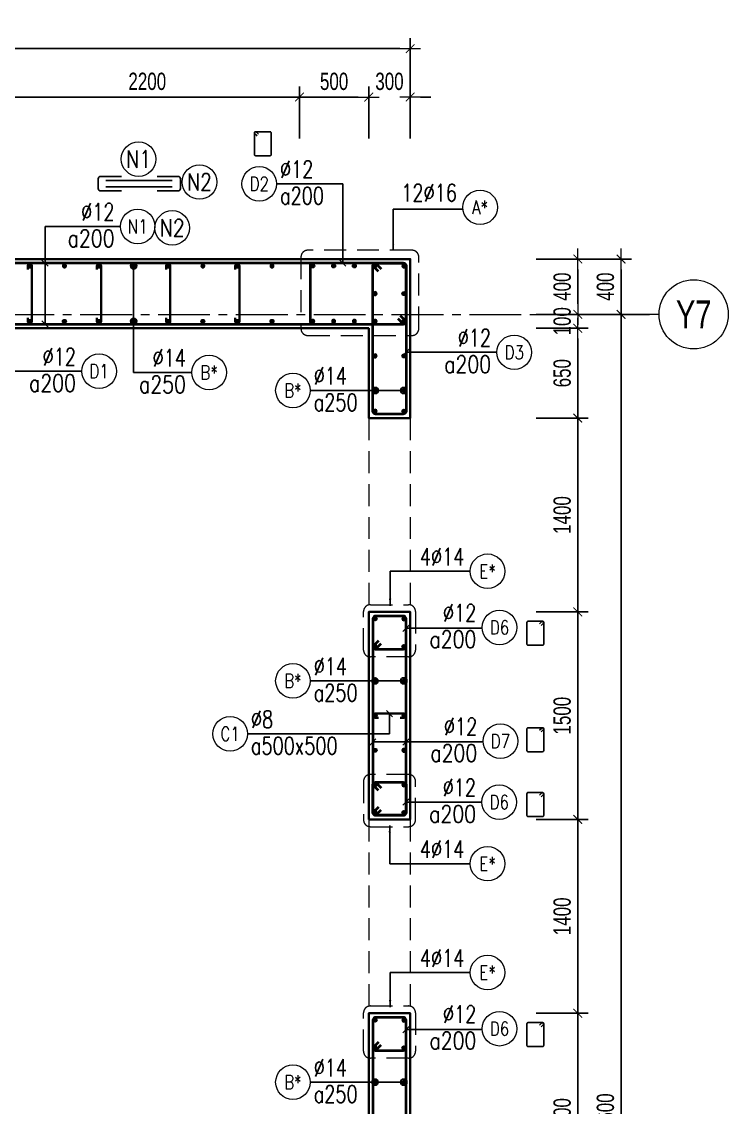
# Model space of a CAD drawing. Header units: millimetres. Extents: x 988833 to 1318015, y -9365 to 47591.
# Drawn here: x 1256166 to 1261272, y 38603 to 46448 of the extents above; entities that cross this region are included whole.
import ezdxf
from ezdxf.enums import TextEntityAlignment as Align

# ---------------------------------------------------------------- set-up
doc = ezdxf.new("R2010")
doc.units = ezdxf.units.MM
doc.header["$MEASUREMENT"] = 0
for name, pattern in [('HIDDEN', [9.525, 6.35, -3.175]), ('HIDDEN2', [4.7625, 3.175, -1.5875]), ('OF_Grid_1$0$CENTER2', [1.125, 0.75, -0.125, 0.125, -0.125])]:
    doc.linetypes.add(name, pattern=pattern)
doc.layers.get('0').update_dxf_attribs({"lineweight": 20})
doc.layers.get('Defpoints').update_dxf_attribs({"color": 151, "lineweight": 9})
doc.layers.add('Hidden', color=9, linetype='HIDDEN')
doc.layers.add('Ligature', color=1, linetype='Continuous')
for name, color, linetype, lineweight in [('KC-LEADER', 153, 'Continuous', 18), ('KC-THEP', 6, 'Continuous', 40), ('NDC_S_BEAM', 3, 'HIDDEN2', 20), ('NDC_S_DIM', 1, 'Continuous', 15), ('NDC_S_HIDDEN', 8, 'HIDDEN2', 13), ('NDC_S_LEADER', 1, 'Continuous', 15), ('NDC_S_REBAR', 4, 'Continuous', 35), ('NDC_S_STIRRUP', 4, 'Continuous', 40), ('NDC_S_VN TEXT', 7, 'Continuous', 20), ('NDC_S_WALL', 6, 'Continuous', 35), ('OF_Grid_1$0$NDC_S_AXIS', 5, 'OF_Grid_1$0$CENTER2', 13), ('OF_Grid_1$0$NDC_S_SYMBOL', 1, 'Continuous', 15), ('OF_Grid_1$0$NDC_S_TEXT SYMBOL', 7, 'Continuous', 20)]:
    doc.layers.add(name, color=color, linetype=linetype, lineweight=lineweight)
doc.styles.add('NDC_ARIAL', font='arial.ttf', dxfattribs={"width": 0.85})
doc.styles.add('NDC_DIM', font='', dxfattribs={"width": 0.75})
doc.styles.add('NDC_EN TXT', font='romans.shx', dxfattribs={"width": 0.8})
doc.styles.add('OF_Grid_1$0$NDC_ANNO', font='', dxfattribs={"width": 0.8})
doc.styles.get('NDC_DIM').set_extended_font_data('Dotum')
doc.styles.get('OF_Grid_1$0$NDC_ANNO').set_extended_font_data('Dotum')
doc.dimstyles.new('NDC_1-50', dxfattribs={"dimscale": 50, "dimtxt": 2.5, "dimasz": 1, "dimexe": 1.5, "dimexo": 0, "dimgap": 0.8, "dimtad": 1, "dimdec": 0, "dimdsep": 46, "dimtxsty": 'NDC_ARIAL', "dimblk": 'DIMMARK', "dimcen": 49999.938995, "dimdle": 1.5, "dimclrd": 1, "dimclre": 1, "dimclrt": 3, "dimadec": 0, "dimazin": 0, "dimtfac": 1, "dimtdec": 0, "dimtix": 1, "dimtmove": 2, "dimatfit": 3, "dimfxl": 1, "dimarcsym": 0})
doc.dimstyles.new('NDC_dim_30', dxfattribs={"dimscale": 30, "dimtxt": 2.5, "dimasz": 1.5, "dimexe": 1.5, "dimexo": 2.5, "dimgap": 1, "dimtad": 1, "dimdec": 0, "dimzin": 0, "dimdsep": 46, "dimtxsty": 'NDC_DIM', "dimblk": 'DIMMARK', "dimcen": 0.09, "dimdle": 1.2, "dimclrd": 1, "dimclre": 1, "dimclrt": 3, "dimadec": 0, "dimazin": 0, "dimtfac": 1, "dimtdec": 0, "dimtix": 1, "dimtofl": 0, "dimtmove": 0, "dimatfit": 3, "dimfxl": 6, "dimfxlon": 1, "dimtolj": 1, "dimtzin": 0, "dimarcsym": 0})
doc.dimstyles.new('NDC_dim_50', dxfattribs={"dimscale": 50, "dimtxt": 2.5, "dimasz": 1.5, "dimexe": 1.5, "dimexo": 2.5, "dimgap": 1, "dimtad": 1, "dimdec": 0, "dimzin": 0, "dimdsep": 46, "dimtxsty": 'NDC_DIM', "dimblk": 'DIMMARK', "dimcen": 0.09, "dimdle": 1.2, "dimclrd": 1, "dimclre": 1, "dimclrt": 3, "dimadec": 0, "dimazin": 0, "dimtfac": 1, "dimtdec": 0, "dimtix": 1, "dimtofl": 0, "dimtmove": 0, "dimatfit": 3, "dimfxl": 6, "dimfxlon": 1, "dimtolj": 1, "dimtzin": 0, "dimarcsym": 0})

# ---------------------------------------------------------------- blocks, each defined once
blk = doc.blocks.new('DIMMARK')
at = {"layer": 'NDC_S_DIM', "color": 1}
blk.add_line((-1.5, 0), (1, 0), dxfattribs=at)
at = {"layer": 'NDC_S_DIM', "color": 2, "const_width": 0.1}
blk.add_lwpolyline([(-0.42, -0.42), (0.42, 0.42)], dxfattribs=at)
blk = doc.blocks.new('*D1111')
at = {"layer": 'Defpoints', "color": 0, "ltscale": 200, "transparency": 16777216}
for p in [(1258973.6, 46253.2), (1242473.6, 44111.5), (1258973.6, 43481.8)]:
    blk.add_point(p, dxfattribs=at)
at = {"layer": 'NDC_S_DIM', "color": 1, "lineweight": -2, "ltscale": 200, "transparency": 16777216}
for p, q in [((1242473.6, 45953.2), (1242473.6, 46328.2)), ((1258973.6, 45953.2), (1258973.6, 46328.2)), ((1242548.6, 46253.2), (1258898.6, 46253.2))]:
    blk.add_line(p, q, dxfattribs=at)
at = {"layer": 'NDC_S_DIM', "color": 1, "lineweight": -2, "ltscale": 200, "transparency": 16777216, "xscale": 75, "yscale": 75, "zscale": 75, "rotation": 180}
blk.add_blockref('DIMMARK', (1242473.6, 46253.2), dxfattribs=at)
at = {"layer": 'NDC_S_DIM', "color": 1, "lineweight": -2, "ltscale": 200, "transparency": 16777216, "xscale": 75, "yscale": 75, "zscale": 75}
blk.add_blockref('DIMMARK', (1258973.6, 46253.2), dxfattribs=at)
at = {"layer": 'NDC_S_DIM', "color": 3, "ltscale": 200, "transparency": 16777216, "insert": (1250723.6, 46365.8), "char_height": 125, "attachment_point": 5, "style": 'NDC_DIM'}
blk.add_mtext('\\A1;16500', dxfattribs=at)
blk = doc.blocks.new('THEP')
at = {"layer": 'KC-LEADER', "color": 6}
blk.add_circle((0, 0), 14, dxfattribs=at)
at = {"layer": 'KC-THEP'}
for p, q in [((-14, 0), (14, 0)), ((9.9, 9.9), (-9.9, -9.9)), ((-9.9, 9.9), (9.9, -9.9)), ((0, 14), (0, -14))]:
    blk.add_line(p, q, dxfattribs=at)
blk = doc.blocks.new('*U10')
blk.add_circle((2.5, 0), 2.5)
at = {"layer": 'NDC_S_VN TEXT', "color": 3, "style": 'NDC_EN TXT'}
for tag, width, p in [('DK2', 0.75, (-0.85, 0.85)), ('KC2', 0.8, (-0.85, -2.97))]:
    blk.add_attdef(tag, text='', height=2.5, dxfattribs=dict(at, width=width)).set_placement(p, align=Align.RIGHT)
at = {"layer": 'NDC_S_VN TEXT', "color": 7, "style": 'NDC_EN TXT', "width": 0.8}
blk.add_attdef('SH3', text='', height=2, dxfattribs=at).set_placement((2.5, 0), align=Align.MIDDLE)
blk = doc.blocks.new('*U11')
blk.add_circle((-2.5, 0), 2.5)
at = {"layer": 'NDC_S_VN TEXT', "color": 3, "style": 'NDC_EN TXT', "width": 0.75}
for tag, p in [('DK1', (0.5, 0.85)), ('KC1', (0.5, -2.97))]:
    blk.add_attdef(tag, p, '', height=2.5, dxfattribs=at)
at = {"layer": 'NDC_S_VN TEXT', "color": 7, "style": 'NDC_EN TXT', "width": 0.8}
blk.add_attdef('SH2', text='', height=2, dxfattribs=at).set_placement((-2.5, 0), align=Align.MIDDLE)
blk = doc.blocks.new('A$C7BC65A55')
at = {"layer": 'Ligature'}
for p, q in [((-15.2, 372, 0), (-15.2, 38.5, 0)), ((15.2, 372, 0), (15.2, 38.5, 0))]:
    blk.add_line(p, q, dxfattribs=at)
for points in [[(-36.2, 296.5), (-36.2, 400.9, -0.414214), (-24, 413.1), (24, 413.1, -0.414214), (36.2, 400.9), (36.2, 296.5)], [(-36.2, 116.5), (-36.2, 12.2, 0.414214), (-24, 0), (24, 0, 0.414214), (36.2, 12.2), (36.2, 116.5)]]:
    blk.add_lwpolyline(points, format="xyb", dxfattribs=at)
blk = doc.blocks.new('*D1064')
at = {"layer": 'Defpoints', "color": 0, "transparency": 16777216}
for p in [(1258173.3, 45903.5), (1258173.3, 44295.2), (1255973.6, 44243.5)]:
    blk.add_point(p, dxfattribs=at)
at = {"layer": 'NDC_S_DIM', "color": 1, "lineweight": -2, "transparency": 16777216}
for p, q in [((1255973.6, 45603.5), (1255973.6, 45978.5)), ((1258173.3, 45603.5), (1258173.3, 45978.5)), ((1256048.6, 45903.5), (1258098.3, 45903.5))]:
    blk.add_line(p, q, dxfattribs=at)
at = {"layer": 'NDC_S_DIM', "color": 1, "lineweight": -2, "transparency": 16777216, "xscale": 75, "yscale": 75, "zscale": 75, "rotation": 180}
blk.add_blockref('DIMMARK', (1255973.6, 45903.5), dxfattribs=at)
at = {"layer": 'NDC_S_DIM', "color": 1, "lineweight": -2, "transparency": 16777216, "xscale": 75, "yscale": 75, "zscale": 75}
blk.add_blockref('DIMMARK', (1258173.3, 45903.5), dxfattribs=at)
at = {"layer": 'NDC_S_DIM', "color": 3, "transparency": 16777216, "insert": (1257073.5, 46016.1), "char_height": 125, "attachment_point": 5, "style": 'NDC_DIM'}
blk.add_mtext('\\A1;2200', dxfattribs=at)
blk = doc.blocks.new('*D1065')
at = {"layer": 'Defpoints', "color": 0, "transparency": 16777216}
for p in [(1258673.6, 45903.5), (1258173.3, 44295.2), (1258673.6, 44243.5)]:
    blk.add_point(p, dxfattribs=at)
at = {"layer": 'NDC_S_DIM', "color": 1, "lineweight": -2, "transparency": 16777216}
for p, q in [((1258173.3, 45603.5), (1258173.3, 45978.5)), ((1258673.6, 45603.5), (1258673.6, 45978.5)), ((1258248.3, 45903.5), (1258598.6, 45903.5))]:
    blk.add_line(p, q, dxfattribs=at)
at = {"layer": 'NDC_S_DIM', "color": 1, "lineweight": -2, "transparency": 16777216, "xscale": 75, "yscale": 75, "zscale": 75, "rotation": 180}
blk.add_blockref('DIMMARK', (1258173.3, 45903.5), dxfattribs=at)
at = {"layer": 'NDC_S_DIM', "color": 1, "lineweight": -2, "transparency": 16777216, "xscale": 75, "yscale": 75, "zscale": 75}
blk.add_blockref('DIMMARK', (1258673.6, 45903.5), dxfattribs=at)
at = {"layer": 'NDC_S_DIM', "color": 3, "transparency": 16777216, "insert": (1258423.5, 46016.1), "char_height": 125, "attachment_point": 5, "style": 'NDC_DIM'}
blk.add_mtext('\\A1;500', dxfattribs=at)
blk = doc.blocks.new('*D1066')
at = {"layer": 'Defpoints', "color": 0, "transparency": 16777216}
for p in [(1258973.6, 45903.5), (1258973.6, 44743.5), (1258673.6, 44243.5)]:
    blk.add_point(p, dxfattribs=at)
at = {"layer": 'NDC_S_DIM', "color": 1, "lineweight": -2, "transparency": 16777216}
for p, q in [((1258673.6, 45603.5), (1258673.6, 45978.5)), ((1258973.6, 45603.5), (1258973.6, 45978.5)), ((1258598.6, 45903.5), (1258523.6, 45903.5)), ((1259048.6, 45903.5), (1259123.6, 45903.5))]:
    blk.add_line(p, q, dxfattribs=at)
at = {"layer": 'NDC_S_DIM', "color": 1, "lineweight": -2, "transparency": 16777216, "xscale": 75, "yscale": 75, "zscale": 75}
blk.add_blockref('DIMMARK', (1258673.6, 45903.5), dxfattribs=at)
at = {"layer": 'NDC_S_DIM', "color": 1, "lineweight": -2, "transparency": 16777216, "xscale": 75, "yscale": 75, "zscale": 75, "rotation": 180}
blk.add_blockref('DIMMARK', (1258973.6, 45903.5), dxfattribs=at)
at = {"layer": 'NDC_S_DIM', "color": 3, "transparency": 16777216, "insert": (1258823.6, 46016.1), "char_height": 125, "attachment_point": 5, "style": 'NDC_DIM'}
blk.add_mtext('\\A1;300', dxfattribs=at)
blk = doc.blocks.new('*U9')
blk.add_circle((2.5, 0), 2.5)
at = {"layer": 'NDC_S_VN TEXT', "color": 3, "style": 'NDC_EN TXT', "width": 0.75}
blk.add_attdef('DK2', text='', height=2.5, dxfattribs=at).set_placement((-0.85, 0.85), align=Align.RIGHT)
at = {"layer": 'NDC_S_VN TEXT', "color": 7, "style": 'NDC_EN TXT', "width": 0.8}
blk.add_attdef('SH3', text='', height=2, dxfattribs=at).set_placement((2.5, 0), align=Align.MIDDLE)
blk = doc.blocks.new('*D1037')
at = {"layer": 'Defpoints', "color": 0, "ltscale": 200, "transparency": 16777216}
for p in [(1258973.6, 44732.9), (1260184.4, 44732.9), (1258973.6, 44332.9)]:
    blk.add_point(p, dxfattribs=at)
at = {"layer": 'NDC_S_DIM', "color": 1, "lineweight": -2, "ltscale": 200, "transparency": 16777216}
for p, q in [((1259884.4, 44732.9), (1260259.4, 44732.9)), ((1260184.4, 44407.9), (1260184.4, 44657.9)), ((1259884.4, 44332.9), (1260259.4, 44332.9))]:
    blk.add_line(p, q, dxfattribs=at)
at = {"layer": 'NDC_S_DIM', "color": 1, "lineweight": -2, "ltscale": 200, "transparency": 16777216, "xscale": 75, "yscale": 75, "zscale": 75}
for p, rotation in [((1260184.4, 44732.9), 90), ((1260184.4, 44332.9), 270)]:
    blk.add_blockref('DIMMARK', p, dxfattribs=dict(at, rotation=rotation))
at = {"layer": 'NDC_S_DIM', "color": 3, "ltscale": 200, "transparency": 16777216, "insert": (1260071.8, 44532.9), "char_height": 125, "attachment_point": 5, "rotation": 90, "style": 'NDC_DIM'}
blk.add_mtext('\\A1;400', dxfattribs=at)
blk = doc.blocks.new('*D1041')
at = {"layer": 'Defpoints', "color": 0, "ltscale": 200, "transparency": 16777216}
for p in [(1258973.6, 44332.9), (1260497, 44332.9), (1258973.6, 32733.2)]:
    blk.add_point(p, dxfattribs=at)
at = {"layer": 'NDC_S_DIM', "color": 1, "lineweight": -2, "ltscale": 200, "transparency": 16777216}
for p, q in [((1260197, 44332.9), (1260572, 44332.9)), ((1260497, 32808.2), (1260497, 44257.9)), ((1260197, 32733.2), (1260572, 32733.2))]:
    blk.add_line(p, q, dxfattribs=at)
at = {"layer": 'NDC_S_DIM', "color": 1, "lineweight": -2, "ltscale": 200, "transparency": 16777216, "xscale": 75, "yscale": 75, "zscale": 75}
for p, rotation in [((1260497, 44332.9), 90), ((1260497, 32733.2), 270)]:
    blk.add_blockref('DIMMARK', p, dxfattribs=dict(at, rotation=rotation))
at = {"layer": 'NDC_S_DIM', "color": 3, "ltscale": 200, "transparency": 16777216, "insert": (1260384.4, 38533), "char_height": 125, "attachment_point": 5, "rotation": 90, "style": 'NDC_DIM'}
blk.add_mtext('\\A1;11600', dxfattribs=at)
blk = doc.blocks.new('*D1042')
at = {"layer": 'Defpoints', "color": 0, "ltscale": 200, "transparency": 16777216}
for p in [(1258973.6, 44732.9), (1260497, 44732.9), (1258973.6, 44332.9)]:
    blk.add_point(p, dxfattribs=at)
at = {"layer": 'NDC_S_DIM', "color": 1, "lineweight": -2, "ltscale": 200, "transparency": 16777216}
for p, q in [((1260197, 44732.9), (1260572, 44732.9)), ((1260497, 44407.9), (1260497, 44657.9)), ((1260197, 44332.9), (1260572, 44332.9))]:
    blk.add_line(p, q, dxfattribs=at)
at = {"layer": 'NDC_S_DIM', "color": 1, "lineweight": -2, "ltscale": 200, "transparency": 16777216, "xscale": 75, "yscale": 75, "zscale": 75}
for p, rotation in [((1260497, 44732.9), 90), ((1260497, 44332.9), 270)]:
    blk.add_blockref('DIMMARK', p, dxfattribs=dict(at, rotation=rotation))
at = {"layer": 'NDC_S_DIM', "color": 3, "ltscale": 200, "transparency": 16777216, "insert": (1260384.4, 44532.9), "char_height": 125, "attachment_point": 5, "rotation": 90, "style": 'NDC_DIM'}
blk.add_mtext('\\A1;400', dxfattribs=at)
blk = doc.blocks.new('*U57')
at = {"layer": 'OF_Grid_1$0$NDC_S_SYMBOL'}
blk.add_line((-5, 0), (-9, 0), dxfattribs=at)
blk.add_circle((0, 0), 5, dxfattribs=at)
at = {"layer": 'OF_Grid_1$0$NDC_S_TEXT SYMBOL', "color": 7, "style": 'OF_Grid_1$0$NDC_ANNO', "width": 0.8}
blk.add_attdef('GRID', text='', height=4, rotation=90, dxfattribs=at).set_placement((0, 0), align=Align.MIDDLE)
blk = doc.blocks.new('*D1047')
at = {"layer": 'Defpoints', "color": 0, "ltscale": 200, "transparency": 16777216}
for p in [(1258919.9, 39282.9), (1260184.4, 39282.9), (1258919.9, 37782.9)]:
    blk.add_point(p, dxfattribs=at)
at = {"layer": 'NDC_S_DIM', "color": 1, "lineweight": -2, "ltscale": 200, "transparency": 16777216}
for p, q in [((1259884.4, 39282.9), (1260259.4, 39282.9)), ((1260184.4, 37857.9), (1260184.4, 39207.9)), ((1259884.4, 37782.9), (1260259.4, 37782.9))]:
    blk.add_line(p, q, dxfattribs=at)
at = {"layer": 'NDC_S_DIM', "color": 1, "lineweight": -2, "ltscale": 200, "transparency": 16777216, "xscale": 75, "yscale": 75, "zscale": 75}
for p, rotation in [((1260184.4, 39282.9), 90), ((1260184.4, 37782.9), 270)]:
    blk.add_blockref('DIMMARK', p, dxfattribs=dict(at, rotation=rotation))
at = {"layer": 'NDC_S_DIM', "color": 3, "ltscale": 200, "transparency": 16777216, "insert": (1260071.8, 38532.9), "char_height": 125, "attachment_point": 5, "rotation": 90, "style": 'NDC_DIM'}
blk.add_mtext('\\A1;1500', dxfattribs=at)
blk = doc.blocks.new('*D1048')
at = {"layer": 'Defpoints', "color": 0, "ltscale": 200, "transparency": 16777216}
for p in [(1258919.9, 40682.9), (1260184.4, 40682.9), (1258919.9, 39282.9)]:
    blk.add_point(p, dxfattribs=at)
at = {"layer": 'NDC_S_DIM', "color": 1, "lineweight": -2, "ltscale": 200, "transparency": 16777216}
for p, q in [((1259884.4, 40682.9), (1260259.4, 40682.9)), ((1260184.4, 39357.9), (1260184.4, 40607.9)), ((1259884.4, 39282.9), (1260259.4, 39282.9))]:
    blk.add_line(p, q, dxfattribs=at)
at = {"layer": 'NDC_S_DIM', "color": 1, "lineweight": -2, "ltscale": 200, "transparency": 16777216, "xscale": 75, "yscale": 75, "zscale": 75}
for p, rotation in [((1260184.4, 40682.9), 90), ((1260184.4, 39282.9), 270)]:
    blk.add_blockref('DIMMARK', p, dxfattribs=dict(at, rotation=rotation))
at = {"layer": 'NDC_S_DIM', "color": 3, "ltscale": 200, "transparency": 16777216, "insert": (1260071.8, 39982.9), "char_height": 125, "attachment_point": 5, "rotation": 90, "style": 'NDC_DIM'}
blk.add_mtext('\\A1;1400', dxfattribs=at)
blk = doc.blocks.new('*D1049')
at = {"layer": 'Defpoints', "color": 0, "ltscale": 200, "transparency": 16777216}
for p in [(1258919.9, 42182.9), (1260184.4, 42182.9), (1258919.9, 40682.9)]:
    blk.add_point(p, dxfattribs=at)
at = {"layer": 'NDC_S_DIM', "color": 1, "lineweight": -2, "ltscale": 200, "transparency": 16777216}
for p, q in [((1259884.4, 42182.9), (1260259.4, 42182.9)), ((1260184.4, 40757.9), (1260184.4, 42107.9)), ((1259884.4, 40682.9), (1260259.4, 40682.9))]:
    blk.add_line(p, q, dxfattribs=at)
at = {"layer": 'NDC_S_DIM', "color": 1, "lineweight": -2, "ltscale": 200, "transparency": 16777216, "xscale": 75, "yscale": 75, "zscale": 75}
for p, rotation in [((1260184.4, 42182.9), 90), ((1260184.4, 40682.9), 270)]:
    blk.add_blockref('DIMMARK', p, dxfattribs=dict(at, rotation=rotation))
at = {"layer": 'NDC_S_DIM', "color": 3, "ltscale": 200, "transparency": 16777216, "insert": (1260071.8, 41432.9), "char_height": 125, "attachment_point": 5, "rotation": 90, "style": 'NDC_DIM'}
blk.add_mtext('\\A1;1500', dxfattribs=at)
blk = doc.blocks.new('*D1050')
at = {"layer": 'Defpoints', "color": 0, "ltscale": 200, "transparency": 16777216}
for p in [(1258919.9, 43582.9), (1260184.4, 43582.9), (1258919.9, 42182.9)]:
    blk.add_point(p, dxfattribs=at)
at = {"layer": 'NDC_S_DIM', "color": 1, "lineweight": -2, "ltscale": 200, "transparency": 16777216}
for p, q in [((1259884.4, 43582.9), (1260259.4, 43582.9)), ((1260184.4, 42257.9), (1260184.4, 43507.9)), ((1259884.4, 42182.9), (1260259.4, 42182.9))]:
    blk.add_line(p, q, dxfattribs=at)
at = {"layer": 'NDC_S_DIM', "color": 1, "lineweight": -2, "ltscale": 200, "transparency": 16777216, "xscale": 75, "yscale": 75, "zscale": 75}
for p, rotation in [((1260184.4, 43582.9), 90), ((1260184.4, 42182.9), 270)]:
    blk.add_blockref('DIMMARK', p, dxfattribs=dict(at, rotation=rotation))
at = {"layer": 'NDC_S_DIM', "color": 3, "ltscale": 200, "transparency": 16777216, "insert": (1260071.8, 42882.9), "char_height": 125, "attachment_point": 5, "rotation": 90, "style": 'NDC_DIM'}
blk.add_mtext('\\A1;1400', dxfattribs=at)
blk = doc.blocks.new('*D1051')
at = {"layer": 'Defpoints', "color": 0, "ltscale": 200, "transparency": 16777216}
for p in [(1258673.6, 44232.9), (1260184.4, 44232.9), (1258919.9, 43582.9)]:
    blk.add_point(p, dxfattribs=at)
at = {"layer": 'NDC_S_DIM', "color": 1, "lineweight": -2, "ltscale": 200, "transparency": 16777216}
for p, q in [((1259884.4, 44232.9), (1260259.4, 44232.9)), ((1260184.4, 43657.9), (1260184.4, 44157.9)), ((1259884.4, 43582.9), (1260259.4, 43582.9))]:
    blk.add_line(p, q, dxfattribs=at)
at = {"layer": 'NDC_S_DIM', "color": 1, "lineweight": -2, "ltscale": 200, "transparency": 16777216, "xscale": 75, "yscale": 75, "zscale": 75}
for p, rotation in [((1260184.4, 44232.9), 90), ((1260184.4, 43582.9), 270)]:
    blk.add_blockref('DIMMARK', p, dxfattribs=dict(at, rotation=rotation))
at = {"layer": 'NDC_S_DIM', "color": 3, "ltscale": 200, "transparency": 16777216, "insert": (1260071.8, 43907.9), "char_height": 125, "attachment_point": 5, "rotation": 90, "style": 'NDC_DIM'}
blk.add_mtext('\\A1;650', dxfattribs=at)
blk = doc.blocks.new('*D1052')
at = {"layer": 'Defpoints', "color": 0, "ltscale": 200, "transparency": 16777216}
for p in [(1258973.6, 44332.9), (1260184.4, 44332.9), (1258673.6, 44232.9)]:
    blk.add_point(p, dxfattribs=at)
at = {"layer": 'NDC_S_DIM', "color": 1, "lineweight": -2, "ltscale": 200, "transparency": 16777216}
for p, q in [((1260184.4, 44407.9), (1260184.4, 44482.9)), ((1259884.4, 44332.9), (1260259.4, 44332.9)), ((1259884.4, 44232.9), (1260259.4, 44232.9)), ((1260184.4, 44157.9), (1260184.4, 44082.9))]:
    blk.add_line(p, q, dxfattribs=at)
at = {"layer": 'NDC_S_DIM', "color": 1, "lineweight": -2, "ltscale": 200, "transparency": 16777216, "xscale": 75, "yscale": 75, "zscale": 75}
for p, rotation in [((1260184.4, 44332.9), 270), ((1260184.4, 44232.9), 90)]:
    blk.add_blockref('DIMMARK', p, dxfattribs=dict(at, rotation=rotation))
at = {"layer": 'NDC_S_DIM', "color": 3, "ltscale": 200, "transparency": 16777216, "insert": (1260071.8, 44282.9), "char_height": 125, "attachment_point": 5, "rotation": 90, "style": 'NDC_DIM'}
blk.add_mtext('\\A1;100', dxfattribs=at)

msp = doc.modelspace()

# ---------------------------------------------------------------- linework, layer by layer
for centre in [(1257010.8, 45455.1), (1257450.9, 45289.4), (1257254, 44957.8)]:
    msp.add_circle(centre, 125)
at = {"layer": 'Ligature'}
for points in [[(1257866.5, 45622.8), (1257850.6, 45638.7, -0.668179), (1257856.4, 45652.7), (1257961, 45652.7, -0.414214), (1257969.1, 45644.5), (1257969.1, 45487.4, -0.414214), (1257961, 45479.2), (1257856.4, 45479.2, -0.414214), (1257848.2, 45487.4), (1257848.2, 45644.5, -0.668179), (1257862.1, 45650.3), (1257878.1, 45634.3)], [(1259919.7, 42085.1), (1259935.6, 42101.1, 0.668179), (1259929.9, 42115), (1259825.2, 42115, 0.414214), (1259817.1, 42106.9), (1259817.1, 41949.7, 0.414214), (1259825.2, 41941.6), (1259929.9, 41941.6, 0.414214), (1259938, 41949.7), (1259938, 42106.9, 0.668179), (1259924.1, 42112.6), (1259908.1, 42096.7)], [(1259919.6, 41316), (1259935.6, 41331.9, 0.668179), (1259929.8, 41345.9), (1259825.2, 41345.9, 0.414214), (1259817, 41337.7), (1259817, 41180.6, 0.414214), (1259825.2, 41172.4), (1259929.8, 41172.4, 0.414214), (1259938, 41180.6), (1259938, 41337.7, 0.668179), (1259924.1, 41343.5), (1259908.1, 41327.5)], [(1259919.6, 40847.4), (1259935.6, 40863.4, 0.668179), (1259929.8, 40877.3), (1259825.2, 40877.3, 0.414214), (1259817, 40869.1), (1259817, 40712, 0.414214), (1259825.2, 40703.9), (1259929.8, 40703.9, 0.414214), (1259938, 40712), (1259938, 40869.1, 0.668179), (1259924.1, 40874.9), (1259908.1, 40858.9)], [(1259919.7, 39185.1), (1259935.6, 39201.1, 0.668179), (1259929.9, 39215), (1259825.2, 39215, 0.414214), (1259817.1, 39206.9), (1259817.1, 39049.7, 0.414214), (1259825.2, 39041.6), (1259929.9, 39041.6, 0.414214), (1259938, 39049.7), (1259938, 39206.9, 0.668179), (1259924.1, 39212.6), (1259908.1, 39196.7)]]:
    msp.add_lwpolyline(points, format="xyb", dxfattribs=at)
at = {"layer": 'NDC_S_BEAM', "ltscale": 50}
for p, q in [((1258673.6, 43582.9), (1258673.6, 42182.9)), ((1258973.6, 43582.9), (1258973.6, 42182.9)), ((1258673.6, 40682.9), (1258673.6, 39282.9)), ((1258973.6, 40682.9), (1258973.6, 39282.9))]:
    msp.add_line(p, q, dxfattribs=at)
at = {"layer": 'NDC_S_HIDDEN', "ltscale": 50}
for points in [[(1258986, 44796.3), (1258233.8, 44796.3, 0.414214), (1258183.8, 44746.3), (1258183.8, 44230.5, 0.414214), (1258233.8, 44180.5), (1258986, 44180.5, 0.414214), (1259036, 44230.5), (1259036, 44746.3, 0.414214)], [(1258686, 42235), (1258961.8, 42235, -0.414214), (1259011.8, 42185), (1259011.8, 41907.4, -0.414214), (1258961.8, 41857.4), (1258686, 41857.4, -0.414214), (1258636, 41907.4), (1258636, 42185, -0.414214)], [(1258686, 40630.8), (1258961.8, 40630.8, 0.414214), (1259011.8, 40680.8), (1259011.8, 40958.4, 0.414214), (1258961.8, 41008.4), (1258686, 41008.4, 0.414214), (1258636, 40958.4), (1258636, 40680.8, 0.414214)], [(1258686, 39335), (1258961.8, 39335, -0.414214), (1259011.8, 39285), (1259011.8, 39007.4, -0.414214), (1258961.8, 38957.4), (1258686, 38957.4, -0.414214), (1258636, 39007.4), (1258636, 39285, -0.414214)]]:
    msp.add_lwpolyline(points, format="xyb", close=True, dxfattribs=at)
at = {"layer": 'NDC_S_REBAR'}
for points in [[(1256209.8, 44657.9), (1256209.8, 44682.9, -1), (1256239.8, 44682.9), (1256239.8, 44282.9, -1), (1256209.8, 44282.9), (1256209.8, 44307.9)], [(1256709.8, 44657.9), (1256709.8, 44682.9, -1), (1256739.8, 44682.9), (1256739.8, 44282.9, -1), (1256709.8, 44282.9), (1256709.8, 44307.9)], [(1257209.8, 44657.9), (1257209.8, 44682.9, -1), (1257239.8, 44682.9), (1257239.8, 44282.9, -1), (1257209.8, 44282.9), (1257209.8, 44307.9)], [(1257709.8, 44657.9), (1257709.8, 44682.9, -1), (1257739.8, 44682.9), (1257739.8, 44282.9, -1), (1257709.8, 44282.9), (1257709.8, 44307.9)], [(1258902.1, 41417.9), (1258927.1, 41417.9, 1), (1258927.1, 41447.9), (1258720.1, 41447.9, 1), (1258720.1, 41417.9), (1258745.1, 41417.9)]]:
    msp.add_lwpolyline(points, format="xyb", dxfattribs=at)
at = {"layer": 'NDC_S_STIRRUP'}
for points in [[(1258883.6, 44302.9), (1258923.6, 44262.9, 0.414214), (1258943.6, 44282.9), (1258943.6, 44682.9, 0.414214), (1258923.6, 44702.9), (1252573.6, 44702.9, 0.414214), (1252553.6, 44682.9), (1252553.6, 44282.9, 0.414214), (1252573.6, 44262.9), (1258923.6, 44262.9, 0.414214), (1258943.6, 44282.9), (1258903.6, 44322.9)], [(1258883.6, 44302.9), (1258923.6, 44262.9, 0.414214), (1258943.6, 44282.9), (1258943.6, 44682.9, 0.414214), (1258923.6, 44702.9), (1258270.1, 44702.9, 0.414214), (1258250.1, 44682.9), (1258250.1, 44282.9, 0.414214), (1258270.1, 44262.9), (1258923.6, 44262.9, 0.414214), (1258943.6, 44282.9), (1258903.6, 44322.9)], [(1258743.6, 44642.9), (1258703.6, 44682.9, -0.414214), (1258723.6, 44702.9), (1258923.6, 44702.9, -0.414214), (1258943.6, 44682.9), (1258943.6, 43632.9, -0.414214), (1258923.6, 43612.9), (1258723.6, 43612.9, -0.414214), (1258703.6, 43632.9), (1258703.6, 44682.9, -0.414214), (1258723.6, 44702.9), (1258763.6, 44662.9)], [(1258743.6, 40772.9), (1258703.6, 40732.9, 0.414214), (1258723.6, 40712.9), (1258923.6, 40712.9, 0.414214), (1258943.6, 40732.9), (1258943.6, 42132.9, 0.414214), (1258923.6, 42152.9), (1258723.6, 42152.9, 0.414214), (1258703.6, 42132.9), (1258703.6, 40732.9, 0.414214), (1258723.6, 40712.9), (1258763.6, 40752.9)], [(1258743.6, 41973.4), (1258703.6, 41933.4, 0.414214), (1258723.6, 41913.4), (1258923.6, 41913.4, 0.414214), (1258943.6, 41933.4), (1258943.6, 42132.9, 0.414214), (1258923.6, 42152.9), (1258723.6, 42152.9, 0.414214), (1258703.6, 42132.9), (1258703.6, 41933.4, 0.414214), (1258723.6, 41913.4), (1258763.6, 41953.4)], [(1258743.6, 40892.4), (1258703.6, 40932.4, -0.414214), (1258723.6, 40952.4), (1258923.6, 40952.4, -0.414214), (1258943.6, 40932.4), (1258943.6, 40732.9, -0.414214), (1258923.6, 40712.9), (1258723.6, 40712.9, -0.414214), (1258703.6, 40732.9), (1258703.6, 40932.4, -0.414214), (1258723.6, 40952.4), (1258763.6, 40912.4)], [(1258743.6, 37872.9), (1258703.6, 37832.9, 0.414214), (1258723.6, 37812.9), (1258923.6, 37812.9, 0.414214), (1258943.6, 37832.9), (1258943.6, 39232.9, 0.414214), (1258923.6, 39252.9), (1258723.6, 39252.9, 0.414214), (1258703.6, 39232.9), (1258703.6, 37832.9, 0.414214), (1258723.6, 37812.9), (1258763.6, 37852.9)], [(1258743.6, 39073.4), (1258703.6, 39033.4, 0.414214), (1258723.6, 39013.4), (1258923.6, 39013.4, 0.414214), (1258943.6, 39033.4), (1258943.6, 39232.9, 0.414214), (1258923.6, 39252.9), (1258723.6, 39252.9, 0.414214), (1258703.6, 39232.9), (1258703.6, 39033.4, 0.414214), (1258723.6, 39013.4), (1258763.6, 39053.4)]]:
    msp.add_lwpolyline(points, format="xyb", dxfattribs=at)
at = {"layer": 'NDC_S_WALL', "ltscale": 200}
for points in [[(1255973.6, 44232.9), (1258673.6, 44232.9), (1258673.6, 43582.9), (1258973.6, 43582.9), (1258973.6, 44732.9), (1252498.6, 44732.9)], [(1258673.6, 40682.9), (1258673.6, 42182.9), (1258973.6, 42182.9), (1258973.6, 40682.9), (1258673.6, 40682.9)], [(1258973.6, 37782.9), (1258973.6, 39282.9), (1258673.6, 39282.9), (1258673.6, 37782.9), (1258973.6, 37782.9)]]:
    msp.add_lwpolyline(points, dxfattribs=at)
at = {"layer": 'OF_Grid_1$0$NDC_S_AXIS', "ltscale": 500}
msp.add_line((1234651, 44332.9), (1260702.5, 44332.9), dxfattribs=at)

# ---------------------------------------------------------------- block references
at = {"layer": 'Hidden', "xscale": 1.44, "yscale": 1.44, "zscale": 1.44, "rotation": 270}
msp.add_blockref('A$C7BC65A55', (1256718.6, 45277.6, 0), dxfattribs=at)
at = {"layer": 'KC-THEP', "xscale": -1}
for p, rotation in [((1256224.8, 44682.9), 170.331435563619), ((1256474.8, 44682.9), 170.331435563619), ((1256724.8, 44682.9), 170.331435563619), ((1256974.8, 44682.9), 170.331435563619), ((1257224.8, 44682.9), 170.331435563619), ((1257474.8, 44682.9), 170.331435563619), ((1257724.8, 44682.9), 170.331435563619), ((1257974.8, 44682.9), 170.331435563619), ((1258927.1, 44682.9), 170.331435563619), ((1258720.1, 44483.1), 350.3314355636191), ((1258270.1, 44282.9), 350.3314355636191), ((1258420.1, 44282.9), 350.3314355636191), ((1258570.1, 44282.9), 350.3314355636191), ((1258720.1, 44282.9), 350.3314355636191), ((1258720.1, 44032.9), 350.3314355636191), ((1258720.1, 43782.9), 350.3314355636191), ((1258720.1, 43632.9), 350.3314355636191), ((1258927.1, 42132.9), 170.331435563619), ((1258720.1, 41932.9), 350.3314355636191), ((1258927.1, 41682.9), 170.331435563619), ((1258927.1, 41432.9), 170.331435563619), ((1258927.1, 41182.9), 170.331435563619), ((1258927.1, 40932.9), 170.331435563619), ((1258720.1, 40732.9), 350.3314355636191), ((1258927.1, 39232.9), 170.331435563619), ((1258720.1, 39032.9), 350.3314355636191), ((1258927.1, 38782.9), 170.331435563619)]:
    msp.add_blockref('THEP', p, dxfattribs=dict(at, rotation=rotation))
at = {"layer": 'KC-THEP'}
for p, rotation in [((1258270.1, 44682.9), 189.6685644363809), ((1258420.1, 44682.9), 189.6685644363809), ((1258570.1, 44682.9), 189.6685644363809), ((1258720.1, 44682.9), 189.6685644363809), ((1258927.1, 44483.1), 9.66856443638095), ((1256224.8, 44282.9), 9.668564436380946), ((1256474.8, 44282.9), 9.668564436380946), ((1256724.8, 44282.9), 9.668564436380946), ((1256974.8, 44282.9), 9.668564436380946), ((1257224.8, 44282.9), 9.668564436380946), ((1257474.8, 44282.9), 9.668564436380946), ((1257724.8, 44282.9), 9.668564436380946), ((1257974.8, 44282.9), 9.668564436380946), ((1258927.1, 44282.9), 9.66856443638095), ((1258927.1, 44032.9), 9.668564436380946), ((1258927.1, 43782.9), 9.668564436380946), ((1258927.1, 43632.9), 9.668564436380946), ((1258720.1, 42132.9), 189.6685644363809), ((1258927.1, 41932.9), 9.668564436380926), ((1258720.1, 41682.9), 189.6685644363809), ((1258720.1, 41432.9), 189.6685644363809), ((1258720.1, 41182.9), 189.6685644363809), ((1258720.1, 40932.9), 189.6685644363809), ((1258927.1, 40732.9), 9.668564436380946), ((1258720.1, 39232.9), 189.6685644363809), ((1258927.1, 39032.9), 9.668564436380926), ((1258720.1, 38782.9), 189.6685644363809)]:
    msp.add_blockref('THEP', p, dxfattribs=dict(at, rotation=rotation))
at = {"layer": 'NDC_S_VN TEXT', "xscale": 50, "yscale": 50, "zscale": 50}
for name, p, values in [('*U11', (1258007.8, 45276.1), {'SH2': 'D2', 'DK1': '%%C12', 'KC1': 'a200'}), ('*U9', (1259353.5, 45106.5), {'SH3': 'A*', 'DK2': '12%%C16'}), ('*U10', (1256879.3, 44968.2), {'SH3': 'N1', 'DK2': '%%C12', 'KC2': 'a200'}), ('*U10', (1259600.4, 44058.7), {'SH3': 'D3', 'DK2': '%%C12', 'KC2': 'a200'}), ('*U10', (1256600.4, 43921.9), {'SH3': 'D1', 'DK2': '%%C12', 'KC2': 'a200'}), ('*U10', (1257395.4, 43913.2), {'SH3': 'B*', 'DK2': '%%C14', 'KC2': 'a250'}), ('*U11', (1258251.2, 43782.9), {'SH2': 'B*', 'DK1': '%%C14', 'KC1': 'a250'}), ('*U9', (1259407.5, 42476.4), {'SH3': 'E*', 'DK2': '4%%C14'}), ('*U10', (1259493.8, 42070.8), {'SH3': 'D6', 'DK2': '%%c12', 'KC2': 'a200'}), ('*U11', (1258251.2, 41684.1), {'SH2': 'B*', 'DK1': '%%C14', 'KC1': 'a250'}), ('*U11', (1257797.2, 41301.6), {'SH2': 'C1', 'DK1': '%%c8', 'KC1': 'a500x500'}), ('*U10', (1259500.3, 41249), {'SH3': 'D7', 'DK2': '%%c12', 'KC2': 'a200'}), ('*U10', (1259491.9, 40808.4), {'SH3': 'D6', 'DK2': '%%c12', 'KC2': 'a200'}), ('*U9', (1259407.5, 40363.4), {'SH3': 'E*', 'DK2': '4%%C14'}), ('*U9', (1259407.5, 39576.4), {'SH3': 'E*', 'DK2': '4%%C14'}), ('*U10', (1259493.8, 39170.8), {'SH3': 'D6', 'DK2': '%%c12', 'KC2': 'a200'}), ('*U11', (1258251.2, 38784.1), {'SH2': 'B*', 'DK1': '%%C14', 'KC1': 'a250'})]:
    msp.add_blockref(name, p, dxfattribs=at).add_auto_attribs(values)
at = {"layer": 'OF_Grid_1$0$NDC_S_AXIS'}
ref = msp.add_blockref('*U57', (1261022, 44333.2), dxfattribs=dict(at, xscale=50, yscale=50, zscale=50))
ref.add_attrib('GRID', 'Y7', dxfattribs={"layer": 'OF_Grid_1$0$NDC_S_TEXT SYMBOL', "color": 7, "height": 200, "style": 'OF_Grid_1$0$NDC_ANNO', "width": 0.8}).set_placement((1261022, 44333.2), align=Align.MIDDLE)

# ---------------------------------------------------------------- texts
at = {"layer": 'NDC_S_VN TEXT', "color": 7, "style": 'NDC_EN TXT', "width": 0.8}
for tag, p in [('N1', (1257010.8, 45455.1)), ('N2', (1257450.9, 45289.4)), ('N2', (1257254, 44957.8))]:
    msp.add_attdef(tag, text='3', height=125, dxfattribs=at).set_placement(p, align=Align.MIDDLE)

# ---------------------------------------------------------------- dimensions: what is measured, and where the dimension line sits
at = {"layer": 'NDC_S_DIM', "ltscale": 200}
dim = msp.add_linear_dim(base=(1258973.6, 46253.2), p1=(1242473.6, 44111.5), p2=(1258973.6, 43481.8), dimstyle='NDC_dim_50', override={"dimtmove": 1}, dxfattribs=at)
dim.commit()
dim.dimension.update_dxf_attribs({"geometry": '*D1111', "text_midpoint": (1250723.6, 46365.8)})
at = {"layer": 'NDC_S_DIM'}
for base, p1, p2, picture, middle in [((1258173.3, 45903.5), (1255973.6, 44243.5), (1258173.3, 44295.2), '*D1064', (1257073.5, 46016.1)), ((1258673.6, 45903.5), (1258173.3, 44295.2), (1258673.6, 44243.5), '*D1065', (1258423.5, 46016.1)), ((1258973.6, 45903.5), (1258673.6, 44243.5), (1258973.6, 44743.5), '*D1066', (1258823.6, 46016.1))]:
    dim = msp.add_linear_dim(base=base, p1=p1, p2=p2, dimstyle='NDC_dim_50', override={"dimtmove": 1}, dxfattribs=at)
    dim.commit()
    dim.dimension.update_dxf_attribs({"geometry": picture, "text_midpoint": middle})
at = {"layer": 'NDC_S_DIM', "ltscale": 200}
dim = msp.add_linear_dim(base=(1260184.4, 44732.9), p1=(1258973.6, 44332.9), p2=(1258973.6, 44732.9), angle=90, dimstyle='NDC_dim_50', override={"dimtmove": 1}, dxfattribs=at)
dim.commit()
dim.dimension.update_dxf_attribs({"geometry": '*D1037', "text_midpoint": (1260184.4, 44532.9), "dimtype": 160})
for base, p1, p2, picture, middle in [((1260497, 44732.9), (1258973.6, 44332.9), (1258973.6, 44732.9), '*D1042', (1260384.4, 44532.9)), ((1260184.4, 44332.9), (1258673.6, 44232.9), (1258973.6, 44332.9), '*D1052', (1260071.8, 44282.9)), ((1260497, 44332.9), (1258973.6, 32733.2), (1258973.6, 44332.9), '*D1041', (1260384.4, 38533)), ((1260184.4, 44232.9), (1258919.9, 43582.9), (1258673.6, 44232.9), '*D1051', (1260071.8, 43907.9)), ((1260184.4, 43582.9), (1258919.9, 42182.9), (1258919.9, 43582.9), '*D1050', (1260071.8, 42882.9)), ((1260184.4, 42182.9), (1258919.9, 40682.9), (1258919.9, 42182.9), '*D1049', (1260071.8, 41432.9)), ((1260184.4, 40682.9), (1258919.9, 39282.9), (1258919.9, 40682.9), '*D1048', (1260071.8, 39982.9)), ((1260184.4, 39282.9), (1258919.9, 37782.9), (1258919.9, 39282.9), '*D1047', (1260071.8, 38532.9))]:
    dim = msp.add_linear_dim(base=base, p1=p1, p2=p2, angle=90, dimstyle='NDC_dim_50', override={"dimtmove": 1}, dxfattribs=at)
    dim.commit()
    dim.dimension.update_dxf_attribs({"geometry": picture, "text_midpoint": middle})

# ---------------------------------------------------------------- leaders
at = {"layer": 'NDC_S_LEADER'}
for points, dimstyle, override in [([(1258486.3, 44702.9), (1258486.3, 45276.1), (1258007.8, 45276.1)], 'NDC_dim_30', {"dimtad": 0, "dimldrblk": 'Oblique'}), ([(1258850.4, 44796.3), (1258850.4, 45094.2), (1259354.1, 45094.2)], 'NDC_dim_30', {"dimtad": 0}), ([(1256334.6, 44262.9), (1256334.6, 44968), (1256879.3, 44968)], 'NDC_dim_30', {"dimtad": 0, "dimldrblk": 'Oblique'}), ([(1256334.6, 44702.9), (1256334.6, 44968), (1256879.3, 44968)], 'NDC_dim_30', {"dimtad": 0, "dimldrblk": 'Oblique'}), ([(1256974.8, 44682.9), (1256974.8, 43913), (1257395.4, 43913)], 'NDC_dim_30', {"dimgap": 1, "dimtad": 0, "dimldrblk": 'Origin'}), ([(1256974.8, 44282.9), (1256974.8, 43913), (1257395.4, 43913)], 'NDC_dim_30', {"dimgap": 1, "dimtad": 0, "dimldrblk": 'Origin'}), ([(1258943.6, 44058.7), (1259600.4, 44058.7)], 'NDC_dim_30', {"dimtad": 0, "dimldrblk": 'Oblique'}), ([(1255943.6, 43921.9), (1256600.4, 43921.9)], 'NDC_dim_30', {"dimtad": 0, "dimldrblk": 'Oblique'}), ([(1258927.1, 43782.9), (1258251.2, 43782.9)], 'NDC_dim_30', {"dimtad": 0, "dimldrblk": 'Origin'}), ([(1258720.1, 43782.9), (1258251.2, 43782.9)], 'NDC_dim_30', {"dimtad": 0, "dimldrblk": 'Origin'}), ([(1258828.2, 42227.6), (1258828.2, 42476.4), (1259409.8, 42476.4)], 'NDC_1-50', {"dimgap": 0.8, "dimtad": 0}), ([(1258943.6, 42064.5), (1259494, 42064.5)], 'NDC_dim_30', {"dimtad": 0, "dimldrblk": 'Oblique'}), ([(1258927.4, 41684.6), (1258251.2, 41684.1)], 'NDC_dim_30', {"dimtad": 0, "dimldrblk": 'Origin'}), ([(1258719.9, 41684.4), (1258251.2, 41684.1)], 'NDC_dim_30', {"dimtad": 0, "dimldrblk": 'Origin'}), ([(1258823.6, 41447.9), (1258823.6, 41301.9), (1257797.2, 41301.7)], 'NDC_dim_30', {"dimtad": 0, "dimldrblk": 'Oblique'}), ([(1258703.6, 41242.7), (1259500.5, 41242.7)], 'NDC_dim_30', {"dimtad": 0, "dimldrblk": 'Oblique'}), ([(1258943.6, 41242.7), (1259500.5, 41242.7)], 'NDC_dim_30', {"dimtad": 0, "dimldrblk": 'Oblique'}), ([(1258943.6, 40808.4), (1259493.9, 40808.4)], 'NDC_dim_30', {"dimtad": 0, "dimldrblk": 'Oblique'}), ([(1258825.7, 40639.4), (1258825.7, 40363.4), (1259407.3, 40363.4)], 'NDC_1-50', {"dimgap": 0.8, "dimtad": 0}), ([(1258828.2, 39327.6), (1258828.2, 39576.4), (1259409.8, 39576.4)], 'NDC_1-50', {"dimgap": 0.8, "dimtad": 0}), ([(1258943.6, 39164.5), (1259494, 39164.5)], 'NDC_dim_30', {"dimtad": 0, "dimldrblk": 'Oblique'}), ([(1258927.4, 38784.6), (1258251.2, 38784.1)], 'NDC_dim_30', {"dimtad": 0, "dimldrblk": 'Origin'}), ([(1258719.9, 38784.4), (1258251.2, 38784.1)], 'NDC_dim_30', {"dimtad": 0, "dimldrblk": 'Origin'})]:
    msp.add_leader(points, dimstyle=dimstyle, override=override, dxfattribs=at)

doc.saveas('drawing.dxf')
